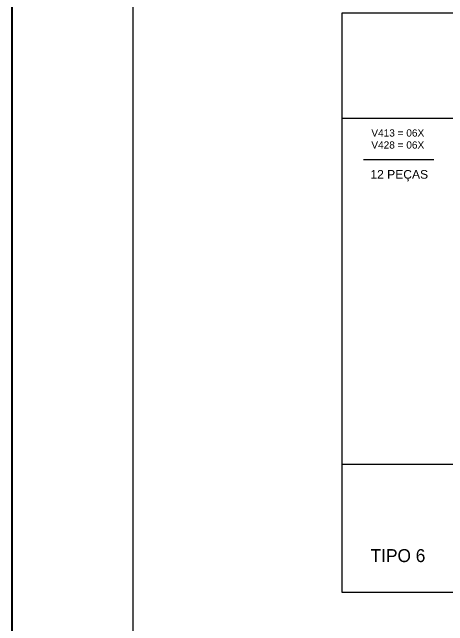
# Model space of a CAD drawing. Extents: x 17311 to 161354, y 153625 to 213544.
# Drawn here: x 17311 to 18036, y 208382 to 209403 of the extents above; entities that cross this region are included whole.
import ezdxf

# ---------------------------------------------------------------- set-up
doc = ezdxf.new("R2010")
doc.units = 0
doc.layers.get('0').update_dxf_attribs({"linetype": 'CONTINUOUS'})
for name, color, linetype in [('8', 111, 'CONTINUOUS'), ('HACHURA', 8, 'CONTINUOUS'), ('TIRAS REESCORAMENTO', 252, 'CONTINUOUS'), ('VIGAS', 3, 'CONTINUOUS')]:
    doc.layers.add(name, color=color, linetype=linetype)
doc.layers.add('FOLHA', color=255, linetype='CONTINUOUS', lineweight=40)
doc.styles.add('R80-50', font='arial.ttf', dxfattribs={"height": 10})
doc.styles.add('ROMAS860', font='ROMAS860.SHX', dxfattribs={"height": 8.5})

msp = doc.modelspace()

# ---------------------------------------------------------------- linework, layer by layer
at = {"color": 30}
msp.add_line((17511.8, 205180.82), (17511.8, 213463.46), dxfattribs=at)
at = {"layer": '8', "color": 5, "linetype": 'Continuous'}
msp.add_lwpolyline([(18456.91, 208436.98), (17860.1, 208436.98), (17860.1, 209401.76), (18456.91, 209401.76)], close=True, dxfattribs=at)
at = {"layer": 'FOLHA'}
msp.add_line((17310.62, 205100.34), (17310.62, 213543.93), dxfattribs=at)
at = {"layer": 'HACHURA', "color": 7}
msp.add_line((17895.25, 209157.24), (18012.4, 209157.24), dxfattribs=at)
at = {"layer": 'TIRAS REESCORAMENTO', "linetype": 'ByBlock'}
for p, q in [((22634.59, 209225.68), (17860.1, 209225.68)), ((22634.59, 208649.68), (17860.1, 208649.68))]:
    msp.add_line(p, q, dxfattribs=at)

# ---------------------------------------------------------------- texts
at = {"linetype": 'Continuous', "style": 'ROMAS860'}
msp.add_text('TIPO 6', height=21.505, dxfattribs=at).set_placement((17907.38, 208487.5))
at = {"layer": 'VIGAS', "color": 7, "attachment_point": 1, "style": 'R80-50'}
for s, width, insert, char_height in [('V413 = 06X\\PV428 = 06X', 124.324, (17908.55, 209207.65), 12), ('12 PEÇAS', 162.221, (17906.93, 209139.95), 14.4)]:
    msp.add_mtext_dynamic_manual_height_columns(s, width=width, gutter_width=50, heights=[0], dxfattribs=dict(at, insert=insert, char_height=char_height))

doc.saveas('drawing.dxf')
